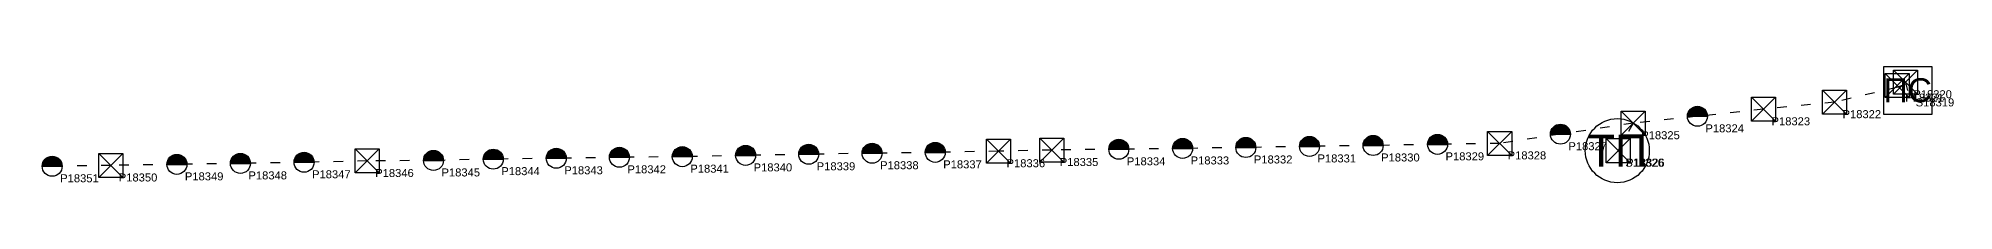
# Model space of a CAD drawing. Header units: metres. Extents: x 293745 to 312667, y 4834037 to 4842503.
# Drawn here: x 310273 to 312667, y 4834045 to 4834190 of the extents above; entities that cross this region are included whole.
import ezdxf
from ezdxf.enums import TextEntityAlignment as Align

# ---------------------------------------------------------------- set-up
doc = ezdxf.new("R2010")
doc.units = ezdxf.units.M
doc.header["$MEASUREMENT"] = 0
doc.linetypes.add('ACAD_ISO03W100', pattern=[30, 12, -18])
for name, color, linetype, lineweight in [('1_2', 7, 'Continuous', 25), ('1_4', 7, 'Continuous', 25), ('21_2', 200, 'ACAD_ISO03W100', 25), ('28_2', 7, 'Continuous', 25), ('28_3', 7, 'Continuous', 25), ('57_2', 7, 'Continuous', 30)]:
    doc.layers.add(name, color=color, linetype=linetype, lineweight=lineweight)
doc.styles.get("Standard").update_dxf_attribs({"font": 'arial.ttf', "height": 2})

# ---------------------------------------------------------------- blocks, each defined once
blk = doc.blocks.new('PS-1_2')
at = {"layer": '1_2'}
blk.add_lwpolyline([(-3, 3), (3, 3), (3, -3), (-3, -3)], close=True, dxfattribs=at)
at = {"layer": '1_2', "insert": (0, 0), "char_height": 3, "attachment_point": 5}
blk.add_mtext_dynamic_manual_height_columns('ПС', width=3.5109, gutter_width=10, heights=[0], dxfattribs=at)
at = {"layer": '1_2'}
blk.add_attdef('FIELD_ID', (4.15, 0.17), '', height=4, dxfattribs=at)
blk = doc.blocks.new('TP-1_4')
at = {"layer": '1_4'}
blk.add_circle((0, 0), 4, dxfattribs=at)
at = {"layer": '1_4', "insert": (0, 0), "char_height": 4, "attachment_point": 5}
blk.add_mtext_dynamic_manual_height_columns('ТП', width=5.0652, gutter_width=75, heights=[0], dxfattribs=at)
at = {"layer": '1_4'}
blk.add_attdef('FIELD_ID', (4.98, 0.01), '', height=4, dxfattribs=at)
blk = doc.blocks.new('PYLON-MV-28_2')
at = {"layer": '28_2'}
blk.add_hatch(color=256, dxfattribs=at).paths.add_polyline_path([(-1.25, 0), (1.25, 0, 1)])
blk.add_line((-1.25, 0), (1.25, 0), dxfattribs=at)
blk.add_circle((0, 0), 1.25, dxfattribs=at)
blk.add_attdef('FIELD_ID', (2.57, 0), '', height=2, dxfattribs=at)
blk = doc.blocks.new('PYLON-MV-28_3')
at = {"layer": '28_3'}
blk.add_lwpolyline([(-1.5, 1.5), (1.5, 1.5), (1.5, -1.5), (-1.5, -1.5)], close=True, dxfattribs=at)
for points in [[(-1.5, 1.5), (1.5, -1.5)], [(-1.5, -1.5), (1.5, 1.5)]]:
    blk.add_lwpolyline(points, dxfattribs=at)
blk.add_attdef('FIELD_ID', (2.57, 0), '', height=2, dxfattribs=at)

msp = doc.modelspace()

# ---------------------------------------------------------------- linework, layer by layer
at = {"layer": '21_2'}
for points in [[(312609.1, 4834160), (312607, 4834168.1), (312596.9, 4834163.9), (312517.7, 4834145.3), (312429, 4834136.4), (312346.4, 4834127.6), (312266.2, 4834119)], [(312266.2, 4834119), (312175.2, 4834105.3), (312099.3, 4834093.8), (312021.7, 4834092.6), (311941.2, 4834091.2), (311861.7, 4834090), (311782.2, 4834088.7), (311703.2, 4834087.5), (311623.5, 4834086.4), (311539.7, 4834085.5), (311473.2, 4834084), (311394.1, 4834082.6), (311315.2, 4834081.5), (311236, 4834080.2), (311157.2, 4834078.8), (311078.1, 4834077.2), (310999.5, 4834076.4), (310920.6, 4834075.2), (310841.9, 4834074.1), (310767.2, 4834072.5), (310684.4, 4834071.8), (310605.5, 4834070.2), (310526, 4834068.8), (310446.6, 4834067.6), (310364, 4834066.2), (310290.8, 4834065.2), (310211.2, 4834064)], [(312266.2, 4834119), (312247.3, 4834084.7)]]:
    msp.add_lwpolyline(points, dxfattribs=at)

# ---------------------------------------------------------------- block references
at = {"layer": '1_2', "xscale": 10, "yscale": 10}
msp.add_blockref('PS-1_2', (312609.1, 4834160), dxfattribs=at)
at = {"layer": '1_4', "xscale": 10, "yscale": 10}
msp.add_blockref('TP-1_4', (312246.3, 4834084.7), dxfattribs=at)
at = {"layer": '28_2', "xscale": 10, "yscale": 10}
for p in [(312346.4, 4834127.6), (312175.2, 4834105.3), (311157.2, 4834078.8), (311236, 4834080.2), (311315.2, 4834081.5), (311394.1, 4834082.6), (311623.5, 4834086.4), (311703.2, 4834087.5), (311782.2, 4834088.7), (311861.7, 4834090), (311941.2, 4834091.2), (312021.7, 4834092.6), (310290.8, 4834065.2), (310446.6, 4834067.6), (310526, 4834068.8), (310605.5, 4834070.2), (310767.2, 4834072.5), (310841.9, 4834074.1), (310920.6, 4834075.2), (310999.5, 4834076.4), (311078.1, 4834077.2)]:
    msp.add_blockref('PYLON-MV-28_2', p, dxfattribs=at)
at = {"layer": '28_3', "xscale": 10, "yscale": 10}
for p in [(312596, 4834166), (312606.2, 4834170.2), (312429, 4834136.4), (312517.7, 4834145.3), (312266.2, 4834119), (311473.2, 4834084), (311539.7, 4834085.5), (312099.3, 4834093.8), (312247.3, 4834084.7), (310364, 4834066.2), (310684.4, 4834071.8)]:
    msp.add_blockref('PYLON-MV-28_3', p, dxfattribs=at)

# ---------------------------------------------------------------- texts
at = {"layer": '57_2'}
for s, p in [('P18321', (312606, 4834156)), ('P18320', (312616.2, 4834160.2)), ('S18319', (312619.1, 4834150)), ('P18324', (312356.4, 4834117.6)), ('P18323', (312439, 4834126.4)), ('P18322', (312527.7, 4834135.3)), ('P18327', (312185.2, 4834095.3)), ('P18325', (312276.2, 4834109)), ('P18341', (311088.1, 4834067.2)), ('P18340', (311167.2, 4834068.8)), ('P18339', (311246, 4834070.2)), ('P18338', (311325.2, 4834071.5)), ('P18337', (311404.1, 4834072.6)), ('P18336', (311483.2, 4834074)), ('P18335', (311549.7, 4834075.5)), ('P18334', (311633.5, 4834076.4)), ('P18333', (311713.2, 4834077.5)), ('P18332', (311792.2, 4834078.7)), ('P18331', (311871.7, 4834080)), ('P18330', (311951.2, 4834081.2)), ('P18329', (312031.7, 4834082.6)), ('P18328', (312109.3, 4834083.8)), ('S18326', (312256.3, 4834074.7)), ('P18326', (312257.3, 4834074.7)), ('P18351', (310300.8, 4834055.2)), ('P18350', (310374, 4834056.2)), ('P18349', (310456.6, 4834057.6)), ('P18348', (310536, 4834058.8)), ('P18347', (310615.5, 4834060.2)), ('P18346', (310694.4, 4834061.8)), ('P18345', (310777.2, 4834062.5)), ('P18344', (310851.9, 4834064.1)), ('P18343', (310930.6, 4834065.2)), ('P18342', (311009.5, 4834066.4))]:
    msp.add_text(s, height=10, dxfattribs=at).set_placement(p, align=Align.TOP_LEFT)

doc.saveas('drawing.dxf')
